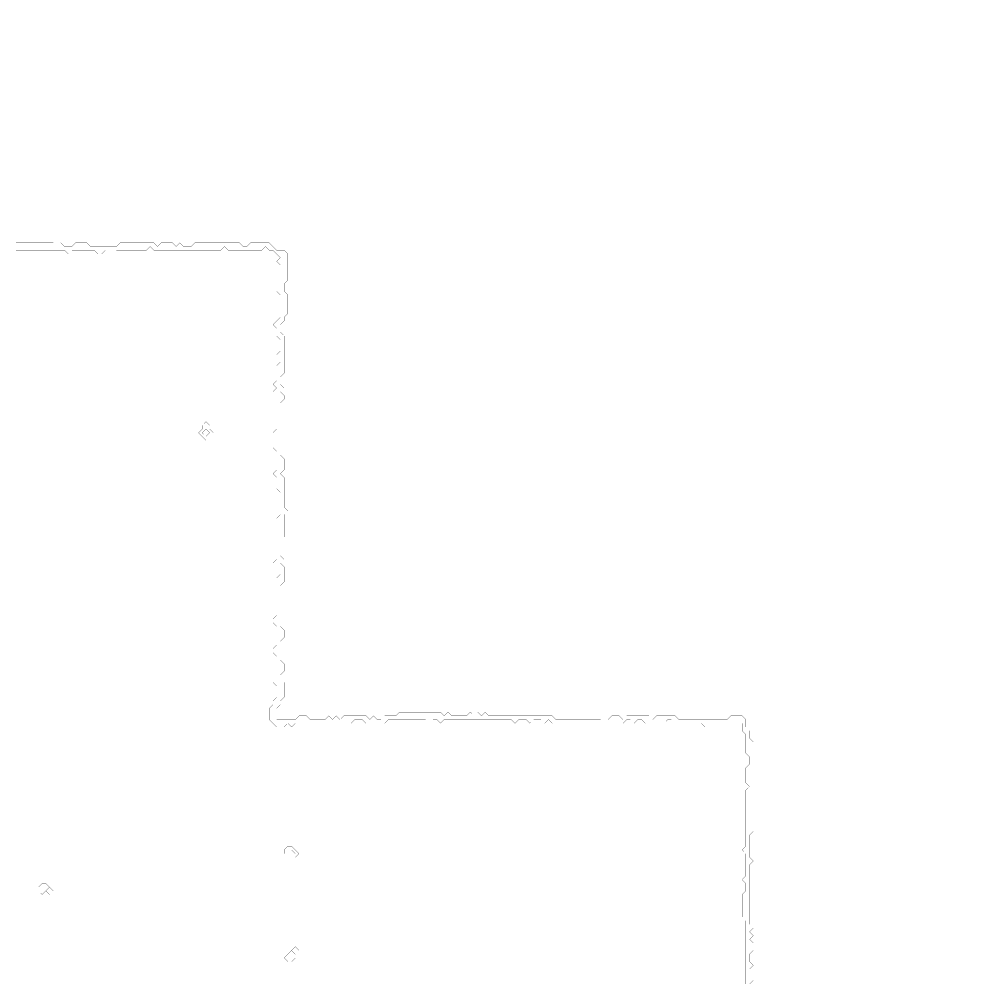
# Model space of a CAD drawing. Header units: metres. Extents: x 0 to 4862, y -4862 to 0.
# Drawn here: x 2415 to 4862, y -2456 to 0 of the extents above; entities that cross this region are included whole.
import ezdxf

# ---------------------------------------------------------------- set-up
doc = ezdxf.new("R2010")
doc.units = ezdxf.units.M
doc.layers.add('conductor', color=1, linetype='Continuous')
doc.layers.add('substrate', color=5, linetype='Continuous')

msp = doc.modelspace()

# ---------------------------------------------------------------- linework, layer by layer
at = {"layer": 'conductor', "const_width": 0.5}
msp.add_lwpolyline([(4271.6, -2464), (4271.6, -2454.5), (4271.6, -2445), (4271.6, -2435.5), (4271.6, -2426), (4271.6, -2416.5), (4271.6, -2407), (4271.6, -2397.4), (4271.6, -2387.9), (4271.6, -2378.4), (4271.6, -2368.9), (4271.6, -2359.4), (4271.6, -2349.9), (4271.6, -2340.4), (4271.6, -2330.8), (4271.6, -2321.3), (4271.6, -2311.8), (4271.6, -2302.3), (4262.1, -2292.8), (4262.1, -2283.3), (4262.1, -2273.8), (4262.1, -2264.3), (4262.1, -2254.7), (4262.1, -2245.2), (4262.1, -2235.7), (4271.6, -2226.2), (4271.6, -2216.7), (4271.6, -2207.2), (4262.1, -2197.7), (4271.6, -2188.1), (4271.6, -2178.6), (4271.6, -2169.1), (4271.6, -2159.6), (4271.6, -2150.1), (4271.6, -2140.6), (4271.6, -2131.1), (4262.1, -2121.5), (4271.6, -2112), (4271.6, -2102.5), (4271.6, -2093), (4271.6, -2083.5), (4271.6, -2074), (4271.6, -2064.5), (4271.6, -2055), (4271.6, -2045.4), (4271.6, -2035.9), (4271.6, -2026.4), (4271.6, -2016.9), (4271.6, -2007.4), (4271.6, -1997.9), (4271.6, -1988.4), (4271.6, -1978.8), (4271.6, -1969.3), (4281.2, -1959.8), (4271.6, -1950.3), (4271.6, -1940.8), (4271.6, -1931.3), (4271.6, -1921.8), (4271.6, -1912.2), (4281.2, -1902.7), (4281.2, -1893.2), (4281.2, -1883.7), (4271.6, -1874.2), (4271.6, -1864.7), (4271.6, -1855.2), (4271.6, -1845.7), (4271.6, -1836.1), (4271.6, -1826.6), (4262.1, -1817.1), (4262.1, -1807.6), (4262.1, -1798.1), (4252.6, -1798.1), (4243.1, -1798.1), (4233.6, -1798.1), (4224.1, -1798.1), (4214.6, -1807.6), (4205, -1807.6), (4195.5, -1807.6), (4186, -1807.6), (4176.5, -1807.6), (4167, -1807.6), (4157.5, -1798.1), (4148, -1798.1), (4138.4, -1798.1), (4128.9, -1798.1), (4119.4, -1798.1), (4109.9, -1798.1), (4100.4, -1798.1), (4090.9, -1798.1), (4081.4, -1788.6), (4071.9, -1788.6), (4062.3, -1798.1), (4052.8, -1798.1), (4043.3, -1798.1), (4033.8, -1798.1), (4024.3, -1798.1), (4014.8, -1798.1), (4005.3, -1788.6), (3995.7, -1788.6), (3986.2, -1798.1), (3976.7, -1788.6), (3967.2, -1788.6), (3957.7, -1798.1), (3948.2, -1798.1), (3938.7, -1798.1), (3929.1, -1798.1), (3919.6, -1798.1), (3910.1, -1798.1), (3900.6, -1798.1), (3891.1, -1798.1), (3881.6, -1798.1), (3872.1, -1798.1), (3862.6, -1798.1), (3853, -1798.1), (3843.5, -1798.1), (3834, -1798.1), (3824.5, -1798.1), (3815, -1798.1), (3805.5, -1798.1), (3796, -1798.1), (3786.4, -1798.1), (3776.9, -1798.1), (3767.4, -1788.6), (3757.9, -1798.1), (3748.4, -1788.6), (3738.9, -1788.6), (3729.4, -1788.6), (3719.8, -1798.1), (3710.3, -1788.6), (3700.8, -1788.6), (3691.3, -1788.6), (3681.8, -1798.1), (3672.3, -1788.6), (3662.8, -1788.6), (3653.2, -1788.6), (3643.7, -1788.6), (3634.2, -1788.6), (3624.7, -1788.6), (3615.2, -1788.6), (3605.7, -1788.6), (3596.2, -1788.6), (3586.7, -1788.6), (3577.1, -1788.6), (3567.6, -1788.6), (3558.1, -1788.6), (3548.6, -1788.6), (3539.1, -1788.6), (3529.6, -1788.6), (3520.1, -1788.6), (3510.5, -1788.6), (3501, -1788.6), (3491.5, -1798.1), (3482, -1788.6), (3472.5, -1788.6), (3463, -1779.1), (3453.5, -1788.6), (3443.9, -1788.6), (3434.4, -1788.6), (3424.9, -1788.6), (3415.4, -1788.6), (3405.9, -1788.6), (3396.4, -1788.6), (3386.9, -1788.6), (3377.4, -1788.6), (3367.8, -1788.6), (3358.3, -1788.6), (3348.8, -1798.1), (3339.3, -1798.1), (3329.8, -1798.1), (3320.3, -1798.1), (3310.8, -1798.1), (3301.2, -1798.1), (3291.7, -1788.6), (3282.2, -1788.6), (3272.7, -1788.6), (3263.2, -1798.1), (3253.7, -1798.1), (3244.2, -1798.1), (3234.6, -1798.1), (3225.1, -1798.1), (3215.6, -1798.1), (3206.1, -1798.1), (3196.6, -1798.1), (3187.1, -1798.1), (3177.6, -1798.1), (3168.1, -1798.1), (3158.5, -1798.1), (3149, -1798.1), (3139.5, -1798.1), (3130, -1798.1), (3120.5, -1798.1), (3111, -1807.6), (3101.5, -1798.1), (3091.9, -1807.6), (3082.4, -1807.6), (3072.9, -1807.6), (3063.4, -1798.1), (3053.9, -1788.6), (3053.9, -1779.1), (3053.9, -1769.5), (3053.9, -1760), (3063.4, -1750.5), (3063.4, -1741), (3072.9, -1731.5), (3072.9, -1722), (3072.9, -1712.5), (3072.9, -1702.9), (3063.4, -1693.4), (3063.4, -1683.9), (3072.9, -1674.4), (3072.9, -1664.9), (3072.9, -1655.4), (3072.9, -1645.9), (3072.9, -1636.4), (3072.9, -1626.8), (3063.4, -1617.3), (3063.4, -1607.8), (3072.9, -1598.3), (3072.9, -1588.8), (3072.9, -1579.3), (3072.9, -1569.8), (3072.9, -1560.2), (3072.9, -1550.7), (3063.4, -1541.2), (3063.4, -1531.7), (3072.9, -1522.2), (3072.9, -1512.7), (3063.4, -1503.2), (3063.4, -1493.6), (3063.4, -1484.1), (3063.4, -1474.6), (3063.4, -1465.1), (3063.4, -1455.6), (3072.9, -1446.1), (3072.9, -1436.6), (3072.9, -1427.1), (3082.4, -1417.5), (3082.4, -1408), (3072.9, -1398.5), (3063.4, -1389), (3072.9, -1379.5), (3072.9, -1370), (3072.9, -1360.5), (3072.9, -1350.9), (3072.9, -1341.4), (3072.9, -1331.9), (3072.9, -1322.4), (3072.9, -1312.9), (3072.9, -1303.4), (3072.9, -1293.9), (3072.9, -1284.3), (3072.9, -1274.8), (3082.4, -1265.3), (3082.4, -1255.8), (3082.4, -1246.3), (3082.4, -1236.8), (3082.4, -1227.3), (3082.4, -1217.8), (3082.4, -1208.2), (3072.9, -1198.7), (3072.9, -1189.2), (3072.9, -1179.7), (3072.9, -1170.2), (3063.4, -1160.7), (3072.9, -1151.2), (3072.9, -1141.6), (3072.9, -1132.1), (3072.9, -1122.6), (3072.9, -1113.1), (3072.9, -1103.6), (3063.4, -1094.1), (3063.4, -1084.6), (3063.4, -1075), (3063.4, -1065.5), (3063.4, -1056), (3072.9, -1046.5), (3072.9, -1037), (3072.9, -1027.5), (3072.9, -1018), (3072.9, -1008.4), (3072.9, -998.9), (3072.9, -989.4), (3072.9, -979.9), (3072.9, -970.4), (3072.9, -960.9), (3063.4, -951.4), (3072.9, -941.9), (3063.4, -932.3), (3072.9, -922.8), (3072.9, -913.3), (3072.9, -903.8), (3072.9, -894.3), (3072.9, -884.8), (3082.4, -875.3), (3082.4, -865.7), (3072.9, -856.2), (3082.4, -846.7), (3082.4, -837.2), (3082.4, -827.7), (3082.4, -818.2), (3072.9, -808.7), (3072.9, -799.1), (3072.9, -789.6), (3063.4, -780.1), (3072.9, -770.6), (3082.4, -761.1), (3082.4, -751.6), (3082.4, -742.1), (3082.4, -732.6), (3082.4, -723), (3082.4, -713.5), (3082.4, -704), (3072.9, -694.5), (3072.9, -685), (3082.4, -675.5), (3082.4, -666), (3082.4, -656.4), (3082.4, -646.9), (3082.4, -637.4), (3082.4, -627.9), (3072.9, -618.4), (3082.4, -608.9), (3072.9, -599.4), (3063.4, -589.8), (3053.9, -589.8), (3044.4, -580.3), (3034.9, -589.8), (3025.3, -589.8), (3015.8, -589.8), (3006.3, -589.8), (2996.8, -589.8), (2987.3, -589.8), (2977.8, -589.8), (2968.3, -589.8), (2958.8, -589.8), (2949.2, -589.8), (2939.7, -580.3), (2930.2, -589.8), (2920.7, -589.8), (2911.2, -589.8), (2901.7, -589.8), (2892.2, -589.8), (2882.6, -589.8), (2873.1, -589.8), (2863.6, -589.8), (2854.1, -589.8), (2844.6, -589.8), (2835.1, -589.8), (2825.6, -589.8), (2816, -589.8), (2806.5, -589.8), (2797, -589.8), (2787.5, -589.8), (2778, -589.8), (2768.5, -589.8), (2759, -589.8), (2749.5, -580.3), (2739.9, -589.8), (2730.4, -589.8), (2720.9, -589.8), (2711.4, -589.8), (2701.9, -589.8), (2692.4, -589.8), (2682.9, -589.8), (2673.3, -589.8), (2663.8, -589.8), (2654.3, -599.4), (2644.8, -599.4), (2635.3, -589.8), (2625.8, -599.4), (2616.3, -599.4), (2606.7, -589.8), (2597.2, -589.8), (2587.7, -589.8), (2578.2, -589.8), (2568.7, -589.8), (2559.2, -589.8), (2549.7, -589.8), (2540.2, -599.4), (2530.6, -589.8), (2521.1, -589.8), (2511.6, -589.8), (2502.1, -589.8), (2492.6, -589.8), (2483.1, -589.8), (2473.6, -589.8), (2464, -589.8), (2454.5, -589.8), (2445, -589.8), (2435.5, -589.8), (2426, -589.8), (2416.5, -589.8), (2407, -589.8)], dxfattribs=at)
for points in [[(2882.6, -1037), (2892.2, -1027.5), (2901.7, -1037), (2901.7, -1046.5), (2911.2, -1056), (2901.7, -1065.5), (2892.2, -1075), (2882.6, -1065.5), (2873.1, -1056), (2882.6, -1046.5)], [(3091.9, -2121.5), (3101.5, -2112), (3111, -2112), (3120.5, -2121.5), (3130, -2131.1), (3120.5, -2140.6), (3111, -2140.6), (3101.5, -2140.6), (3091.9, -2131.1)], [(2464, -2216.7), (2473.6, -2207.2), (2483.1, -2207.2), (2492.6, -2216.7), (2483.1, -2226.2), (2473.6, -2235.7), (2464, -2226.2)], [(2483.1, -2226.2), (2492.6, -2216.7), (2502.1, -2226.2), (2492.6, -2235.7)], [(3101.5, -2387.9), (3111, -2378.4), (3120.5, -2387.9), (3120.5, -2397.4), (3111, -2407), (3101.5, -2407), (3091.9, -2397.4)], [(3111, -2378.4), (3120.5, -2368.9), (3130, -2378.4), (3120.5, -2387.9)]]:
    msp.add_lwpolyline(points, close=True, dxfattribs=at)
at = {"layer": 'substrate', "const_width": 0.5}
for points in [[(4861.5, -2464), (4861.5, -2454.5), (4861.5, -2445), (4861.5, -2435.5), (4861.5, -2426), (4861.5, -2416.5), (4861.5, -2407), (4861.5, -2397.4), (4861.5, -2387.9), (4861.5, -2378.4), (4861.5, -2368.9), (4861.5, -2359.4), (4861.5, -2349.9), (4861.5, -2340.4), (4861.5, -2330.8), (4861.5, -2321.3), (4861.5, -2311.8), (4861.5, -2302.3), (4861.5, -2292.8), (4861.5, -2283.3), (4861.5, -2273.8), (4861.5, -2264.3), (4861.5, -2254.7), (4861.5, -2245.2), (4861.5, -2235.7), (4861.5, -2226.2), (4861.5, -2216.7), (4861.5, -2207.2), (4861.5, -2197.7), (4861.5, -2188.1), (4861.5, -2178.6), (4861.5, -2169.1), (4861.5, -2159.6), (4861.5, -2150.1), (4861.5, -2140.6), (4861.5, -2131.1), (4861.5, -2121.5), (4861.5, -2112), (4861.5, -2102.5), (4861.5, -2093), (4861.5, -2083.5), (4861.5, -2074), (4861.5, -2064.5), (4861.5, -2055), (4861.5, -2045.4), (4861.5, -2035.9), (4861.5, -2026.4), (4861.5, -2016.9), (4861.5, -2007.4), (4861.5, -1997.9), (4861.5, -1988.4), (4861.5, -1978.8), (4861.5, -1969.3), (4861.5, -1959.8), (4861.5, -1950.3), (4861.5, -1940.8), (4861.5, -1931.3), (4861.5, -1921.8), (4861.5, -1912.2), (4861.5, -1902.7), (4861.5, -1893.2), (4861.5, -1883.7), (4861.5, -1874.2), (4861.5, -1864.7), (4861.5, -1855.2), (4861.5, -1845.7), (4861.5, -1836.1), (4861.5, -1826.6), (4861.5, -1817.1), (4861.5, -1807.6), (4861.5, -1798.1), (4861.5, -1788.6), (4861.5, -1779.1), (4861.5, -1769.5), (4861.5, -1760), (4861.5, -1750.5), (4861.5, -1741), (4861.5, -1731.5), (4861.5, -1722), (4861.5, -1712.5), (4861.5, -1702.9), (4861.5, -1693.4), (4861.5, -1683.9), (4861.5, -1674.4), (4861.5, -1664.9), (4861.5, -1655.4), (4861.5, -1645.9), (4861.5, -1636.4), (4861.5, -1626.8), (4861.5, -1617.3), (4861.5, -1607.8), (4861.5, -1598.3), (4861.5, -1588.8), (4861.5, -1579.3), (4861.5, -1569.8), (4861.5, -1560.2), (4861.5, -1550.7), (4861.5, -1541.2), (4861.5, -1531.7), (4861.5, -1522.2), (4861.5, -1512.7), (4861.5, -1503.2), (4861.5, -1493.6), (4861.5, -1484.1), (4861.5, -1474.6), (4861.5, -1465.1), (4861.5, -1455.6), (4861.5, -1446.1), (4861.5, -1436.6), (4861.5, -1427.1), (4861.5, -1417.5), (4861.5, -1408), (4861.5, -1398.5), (4861.5, -1389), (4861.5, -1379.5), (4861.5, -1370), (4861.5, -1360.5), (4861.5, -1350.9), (4861.5, -1341.4), (4861.5, -1331.9), (4861.5, -1322.4), (4861.5, -1312.9), (4861.5, -1303.4), (4861.5, -1293.9), (4861.5, -1284.3), (4861.5, -1274.8), (4861.5, -1265.3), (4861.5, -1255.8), (4861.5, -1246.3), (4861.5, -1236.8), (4861.5, -1227.3), (4861.5, -1217.8), (4861.5, -1208.2), (4861.5, -1198.7), (4861.5, -1189.2), (4861.5, -1179.7), (4861.5, -1170.2), (4861.5, -1160.7), (4861.5, -1151.2), (4861.5, -1141.6), (4861.5, -1132.1), (4861.5, -1122.6), (4861.5, -1113.1), (4861.5, -1103.6), (4861.5, -1094.1), (4861.5, -1084.6), (4861.5, -1075), (4861.5, -1065.5), (4861.5, -1056), (4861.5, -1046.5), (4861.5, -1037), (4861.5, -1027.5), (4861.5, -1018), (4861.5, -1008.4), (4861.5, -998.9), (4861.5, -989.4), (4861.5, -979.9), (4861.5, -970.4), (4861.5, -960.9), (4861.5, -951.4), (4861.5, -941.9), (4861.5, -932.3), (4861.5, -922.8), (4861.5, -913.3), (4861.5, -903.8), (4861.5, -894.3), (4861.5, -884.8), (4861.5, -875.3), (4861.5, -865.7), (4861.5, -856.2), (4861.5, -846.7), (4861.5, -837.2), (4861.5, -827.7), (4861.5, -818.2), (4861.5, -808.7), (4861.5, -799.1), (4861.5, -789.6), (4861.5, -780.1), (4861.5, -770.6), (4861.5, -761.1), (4861.5, -751.6), (4861.5, -742.1), (4861.5, -732.6), (4861.5, -723), (4861.5, -713.5), (4861.5, -704), (4861.5, -694.5), (4861.5, -685), (4861.5, -675.5), (4861.5, -666), (4861.5, -656.4), (4861.5, -646.9), (4861.5, -637.4), (4861.5, -627.9), (4861.5, -618.4), (4861.5, -608.9), (4861.5, -599.4), (4861.5, -589.8), (4861.5, -580.3), (4861.5, -570.8), (4861.5, -561.3), (4861.5, -551.8), (4861.5, -542.3), (4861.5, -532.8), (4861.5, -523.3), (4861.5, -513.7), (4861.5, -504.2), (4861.5, -494.7), (4861.5, -485.2), (4861.5, -475.7), (4861.5, -466.2), (4861.5, -456.7), (4861.5, -447.1), (4861.5, -437.6), (4861.5, -428.1), (4861.5, -418.6), (4861.5, -409.1), (4861.5, -399.6), (4861.5, -390.1), (4861.5, -380.5), (4861.5, -371), (4861.5, -361.5), (4861.5, -352), (4861.5, -342.5), (4861.5, -333), (4861.5, -323.5), (4861.5, -314), (4861.5, -304.4), (4861.5, -294.9), (4861.5, -285.4), (4861.5, -275.9), (4861.5, -266.4), (4861.5, -256.9), (4861.5, -247.4), (4861.5, -237.8), (4861.5, -228.3), (4861.5, -218.8), (4861.5, -209.3), (4861.5, -199.8), (4861.5, -190.3), (4861.5, -180.8), (4861.5, -171.2), (4861.5, -161.7), (4861.5, -152.2), (4861.5, -142.7), (4861.5, -133.2), (4861.5, -123.7), (4861.5, -114.2), (4861.5, -104.7), (4861.5, -95.1), (4861.5, -85.6), (4861.5, -76.1), (4861.5, -66.6), (4861.5, -57.1), (4861.5, -47.6), (4861.5, -38.1), (4861.5, -28.5), (4861.5, -19), (4861.5, -9.5), (4861.5, 0), (4852, 0), (4842.5, 0), (4832.9, 0), (4823.4, 0), (4813.9, 0), (4804.4, 0), (4794.9, 0), (4785.4, 0), (4775.9, 0), (4766.3, 0), (4756.8, 0), (4747.3, 0), (4737.8, 0), (4728.3, 0), (4718.8, 0), (4709.3, 0), (4699.8, 0), (4690.2, 0), (4680.7, 0), (4671.2, 0), (4661.7, 0), (4652.2, 0), (4642.7, 0), (4633.2, 0), (4623.6, 0), (4614.1, 0), (4604.6, 0), (4595.1, 0), (4585.6, 0), (4576.1, 0), (4566.6, 0), (4557, 0), (4547.5, 0), (4538, 0), (4528.5, 0), (4519, 0), (4509.5, 0), (4500, 0), (4490.5, 0), (4480.9, 0), (4471.4, 0), (4461.9, 0), (4452.4, 0), (4442.9, 0), (4433.4, 0), (4423.9, 0), (4414.3, 0), (4404.8, 0), (4395.3, 0), (4385.8, 0), (4376.3, 0), (4366.8, 0), (4357.3, 0), (4347.7, 0), (4338.2, 0), (4328.7, 0), (4319.2, 0), (4309.7, 0), (4300.2, 0), (4290.7, 0), (4281.2, 0), (4271.6, 0), (4262.1, 0), (4252.6, 0), (4243.1, 0), (4233.6, 0), (4224.1, 0), (4214.6, 0), (4205, 0), (4195.5, 0), (4186, 0), (4176.5, 0), (4167, 0), (4157.5, 0), (4148, 0), (4138.4, 0), (4128.9, 0), (4119.4, 0), (4109.9, 0), (4100.4, 0), (4090.9, 0), (4081.4, 0), (4071.9, 0), (4062.3, 0), (4052.8, 0), (4043.3, 0), (4033.8, 0), (4024.3, 0), (4014.8, 0), (4005.3, 0), (3995.7, 0), (3986.2, 0), (3976.7, 0), (3967.2, 0), (3957.7, 0), (3948.2, 0), (3938.7, 0), (3929.1, 0), (3919.6, 0), (3910.1, 0), (3900.6, 0), (3891.1, 0), (3881.6, 0), (3872.1, 0), (3862.6, 0), (3853, 0), (3843.5, 0), (3834, 0), (3824.5, 0), (3815, 0), (3805.5, 0), (3796, 0), (3786.4, 0), (3776.9, 0), (3767.4, 0), (3757.9, 0), (3748.4, 0), (3738.9, 0), (3729.4, 0), (3719.8, 0), (3710.3, 0), (3700.8, 0), (3691.3, 0), (3681.8, 0), (3672.3, 0), (3662.8, 0), (3653.2, 0), (3643.7, 0), (3634.2, 0), (3624.7, 0), (3615.2, 0), (3605.7, 0), (3596.2, 0), (3586.7, 0), (3577.1, 0), (3567.6, 0), (3558.1, 0), (3548.6, 0), (3539.1, 0), (3529.6, 0), (3520.1, 0), (3510.5, 0), (3501, 0), (3491.5, 0), (3482, 0), (3472.5, 0), (3463, 0), (3453.5, 0), (3443.9, 0), (3434.4, 0), (3424.9, 0), (3415.4, 0), (3405.9, 0), (3396.4, 0), (3386.9, 0), (3377.4, 0), (3367.8, 0), (3358.3, 0), (3348.8, 0), (3339.3, 0), (3329.8, 0), (3320.3, 0), (3310.8, 0), (3301.2, 0), (3291.7, 0), (3282.2, 0), (3272.7, 0), (3263.2, 0), (3253.7, 0), (3244.2, 0), (3234.6, 0), (3225.1, 0), (3215.6, 0), (3206.1, 0), (3196.6, 0), (3187.1, 0), (3177.6, 0), (3168.1, 0), (3158.5, 0), (3149, 0), (3139.5, 0), (3130, 0), (3120.5, 0), (3111, 0), (3101.5, 0), (3091.9, 0), (3082.4, 0), (3072.9, 0), (3063.4, 0), (3053.9, 0), (3044.4, 0), (3034.9, 0), (3025.3, 0), (3015.8, 0), (3006.3, 0), (2996.8, 0), (2987.3, 0), (2977.8, 0), (2968.3, 0), (2958.8, 0), (2949.2, 0), (2939.7, 0), (2930.2, 0), (2920.7, 0), (2911.2, 0), (2901.7, 0), (2892.2, 0), (2882.6, 0), (2873.1, 0), (2863.6, 0), (2854.1, 0), (2844.6, 0), (2835.1, 0), (2825.6, 0), (2816, 0), (2806.5, 0), (2797, 0), (2787.5, 0), (2778, 0), (2768.5, 0), (2759, 0), (2749.5, 0), (2739.9, 0), (2730.4, 0), (2720.9, 0), (2711.4, 0), (2701.9, 0), (2692.4, 0), (2682.9, 0), (2673.3, 0), (2663.8, 0), (2654.3, 0), (2644.8, 0), (2635.3, 0), (2625.8, 0), (2616.3, 0), (2606.7, 0), (2597.2, 0), (2587.7, 0), (2578.2, 0), (2568.7, 0), (2559.2, 0), (2549.7, 0), (2540.2, 0), (2530.6, 0), (2521.1, 0), (2511.6, 0), (2502.1, 0), (2492.6, 0), (2483.1, 0), (2473.6, 0), (2464, 0), (2454.5, 0), (2445, 0), (2435.5, 0), (2426, 0), (2416.5, 0), (2407, 0)], [(2407, -570.8), (2416.5, -570.8), (2426, -570.8), (2435.5, -570.8), (2445, -570.8), (2454.5, -570.8), (2464, -570.8), (2473.6, -570.8), (2483.1, -570.8), (2492.6, -570.8), (2502.1, -570.8), (2511.6, -580.3), (2521.1, -570.8), (2530.6, -580.3), (2540.2, -580.3), (2549.7, -580.3), (2559.2, -570.8), (2568.7, -570.8), (2578.2, -570.8), (2587.7, -570.8), (2597.2, -580.3), (2606.7, -580.3), (2616.3, -580.3), (2625.8, -580.3), (2635.3, -580.3), (2644.8, -580.3), (2654.3, -580.3), (2663.8, -580.3), (2673.3, -570.8), (2682.9, -570.8), (2692.4, -570.8), (2701.9, -570.8), (2711.4, -570.8), (2720.9, -570.8), (2730.4, -570.8), (2739.9, -570.8), (2749.5, -570.8), (2759, -570.8), (2768.5, -580.3), (2778, -570.8), (2787.5, -570.8), (2797, -570.8), (2806.5, -570.8), (2816, -580.3), (2825.6, -570.8), (2835.1, -580.3), (2844.6, -580.3), (2854.1, -580.3), (2863.6, -570.8), (2873.1, -570.8), (2882.6, -570.8), (2892.2, -570.8), (2901.7, -570.8), (2911.2, -570.8), (2920.7, -570.8), (2930.2, -570.8), (2939.7, -570.8), (2949.2, -570.8), (2958.8, -570.8), (2968.3, -570.8), (2977.8, -570.8), (2987.3, -580.3), (2996.8, -580.3), (3006.3, -570.8), (3015.8, -570.8), (3025.3, -570.8), (3034.9, -570.8), (3044.4, -570.8), (3053.9, -570.8), (3063.4, -580.3), (3072.9, -589.8), (3082.4, -589.8), (3091.9, -589.8), (3101.5, -599.4), (3101.5, -608.9), (3101.5, -618.4), (3101.5, -627.9), (3101.5, -637.4), (3101.5, -646.9), (3101.5, -656.4), (3101.5, -666), (3091.9, -675.5), (3091.9, -685), (3091.9, -694.5), (3101.5, -704), (3101.5, -713.5), (3101.5, -723), (3101.5, -732.6), (3101.5, -742.1), (3101.5, -751.6), (3091.9, -761.1), (3091.9, -770.6), (3082.4, -780.1), (3082.4, -789.6), (3082.4, -799.1), (3091.9, -808.7), (3091.9, -818.2), (3091.9, -827.7), (3091.9, -837.2), (3091.9, -846.7), (3091.9, -856.2), (3091.9, -865.7), (3091.9, -875.3), (3091.9, -884.8), (3091.9, -894.3), (3091.9, -903.8), (3082.4, -913.3), (3082.4, -922.8), (3082.4, -932.3), (3091.9, -941.9), (3082.4, -951.4), (3091.9, -960.9), (3091.9, -970.4), (3082.4, -979.9), (3082.4, -989.4), (3082.4, -998.9), (3082.4, -1008.4), (3082.4, -1018), (3082.4, -1027.5), (3082.4, -1037), (3082.4, -1046.5), (3082.4, -1056), (3082.4, -1065.5), (3082.4, -1075), (3082.4, -1084.6), (3082.4, -1094.1), (3082.4, -1103.6), (3082.4, -1113.1), (3091.9, -1122.6), (3091.9, -1132.1), (3091.9, -1141.6), (3091.9, -1151.2), (3082.4, -1160.7), (3091.9, -1170.2), (3091.9, -1179.7), (3091.9, -1189.2), (3091.9, -1198.7), (3091.9, -1208.2), (3091.9, -1217.8), (3091.9, -1227.3), (3091.9, -1236.8), (3091.9, -1246.3), (3101.5, -1255.8), (3091.9, -1265.3), (3091.9, -1274.8), (3091.9, -1284.3), (3091.9, -1293.9), (3091.9, -1303.4), (3091.9, -1312.9), (3091.9, -1322.4), (3082.4, -1331.9), (3082.4, -1341.4), (3082.4, -1350.9), (3082.4, -1360.5), (3082.4, -1370), (3091.9, -1379.5), (3082.4, -1389), (3091.9, -1398.5), (3091.9, -1408), (3091.9, -1417.5), (3091.9, -1427.1), (3091.9, -1436.6), (3082.4, -1446.1), (3082.4, -1455.6), (3082.4, -1465.1), (3082.4, -1474.6), (3082.4, -1484.1), (3082.4, -1493.6), (3082.4, -1503.2), (3082.4, -1512.7), (3082.4, -1522.2), (3082.4, -1531.7), (3082.4, -1541.2), (3082.4, -1550.7), (3091.9, -1560.2), (3091.9, -1569.8), (3091.9, -1579.3), (3082.4, -1588.8), (3082.4, -1598.3), (3082.4, -1607.8), (3082.4, -1617.3), (3082.4, -1626.8), (3082.4, -1636.4), (3091.9, -1645.9), (3091.9, -1655.4), (3091.9, -1664.9), (3082.4, -1674.4), (3082.4, -1683.9), (3091.9, -1693.4), (3091.9, -1702.9), (3091.9, -1712.5), (3091.9, -1722), (3091.9, -1731.5), (3082.4, -1741), (3082.4, -1750.5), (3072.9, -1760), (3072.9, -1769.5), (3072.9, -1779.1), (3072.9, -1788.6), (3082.4, -1788.6), (3091.9, -1788.6), (3101.5, -1788.6), (3111, -1788.6), (3120.5, -1788.6), (3130, -1779.1), (3139.5, -1779.1), (3149, -1779.1), (3158.5, -1788.6), (3168.1, -1788.6), (3177.6, -1788.6), (3187.1, -1788.6), (3196.6, -1788.6), (3206.1, -1779.1), (3215.6, -1788.6), (3225.1, -1779.1), (3234.6, -1788.6), (3244.2, -1779.1), (3253.7, -1779.1), (3263.2, -1779.1), (3272.7, -1779.1), (3282.2, -1779.1), (3291.7, -1779.1), (3301.2, -1779.1), (3310.8, -1788.6), (3320.3, -1779.1), (3329.8, -1788.6), (3339.3, -1788.6), (3348.8, -1779.1), (3358.3, -1779.1), (3367.8, -1779.1), (3377.4, -1779.1), (3386.9, -1769.5), (3396.4, -1769.5), (3405.9, -1769.5), (3415.4, -1769.5), (3424.9, -1769.5), (3434.4, -1769.5), (3443.9, -1769.5), (3453.5, -1769.5), (3463, -1769.5), (3472.5, -1769.5), (3482, -1769.5), (3491.5, -1769.5), (3501, -1779.1), (3510.5, -1769.5), (3520.1, -1779.1), (3529.6, -1779.1), (3539.1, -1779.1), (3548.6, -1779.1), (3558.1, -1779.1), (3567.6, -1769.5), (3577.1, -1779.1), (3586.7, -1769.5), (3596.2, -1779.1), (3605.7, -1769.5), (3615.2, -1779.1), (3624.7, -1779.1), (3634.2, -1779.1), (3643.7, -1779.1), (3653.2, -1779.1), (3662.8, -1779.1), (3672.3, -1779.1), (3681.8, -1779.1), (3691.3, -1779.1), (3700.8, -1779.1), (3710.3, -1779.1), (3719.8, -1779.1), (3729.4, -1779.1), (3738.9, -1779.1), (3748.4, -1779.1), (3757.9, -1779.1), (3767.4, -1779.1), (3776.9, -1779.1), (3786.4, -1788.6), (3796, -1788.6), (3805.5, -1788.6), (3815, -1788.6), (3824.5, -1788.6), (3834, -1788.6), (3843.5, -1788.6), (3853, -1788.6), (3862.6, -1788.6), (3872.1, -1788.6), (3881.6, -1788.6), (3891.1, -1788.6), (3900.6, -1788.6), (3910.1, -1779.1), (3919.6, -1788.6), (3929.1, -1779.1), (3938.7, -1779.1), (3948.2, -1779.1), (3957.7, -1788.6), (3967.2, -1779.1), (3976.7, -1779.1), (3986.2, -1779.1), (3995.7, -1779.1), (4005.3, -1779.1), (4014.8, -1779.1), (4024.3, -1779.1), (4033.8, -1788.6), (4043.3, -1779.1), (4052.8, -1779.1), (4062.3, -1779.1), (4071.9, -1779.1), (4081.4, -1779.1), (4090.9, -1779.1), (4100.4, -1788.6), (4109.9, -1788.6), (4119.4, -1788.6), (4128.9, -1788.6), (4138.4, -1788.6), (4148, -1788.6), (4157.5, -1788.6), (4167, -1788.6), (4176.5, -1788.6), (4186, -1788.6), (4195.5, -1788.6), (4205, -1788.6), (4214.6, -1788.6), (4224.1, -1788.6), (4233.6, -1779.1), (4243.1, -1779.1), (4252.6, -1779.1), (4262.1, -1779.1), (4271.6, -1788.6), (4271.6, -1798.1), (4271.6, -1807.6), (4281.2, -1817.1), (4281.2, -1826.6), (4281.2, -1836.1), (4290.7, -1845.7), (4290.7, -1855.2), (4290.7, -1864.7), (4290.7, -1874.2), (4290.7, -1883.7), (4300.2, -1893.2), (4290.7, -1902.7), (4290.7, -1912.2), (4290.7, -1921.8), (4290.7, -1931.3), (4290.7, -1940.8), (4290.7, -1950.3), (4290.7, -1959.8), (4290.7, -1969.3), (4290.7, -1978.8), (4290.7, -1988.4), (4290.7, -1997.9), (4290.7, -2007.4), (4290.7, -2016.9), (4290.7, -2026.4), (4290.7, -2035.9), (4290.7, -2045.4), (4290.7, -2055), (4290.7, -2064.5), (4290.7, -2074), (4281.2, -2083.5), (4281.2, -2093), (4281.2, -2102.5), (4281.2, -2112), (4281.2, -2121.5), (4281.2, -2131.1), (4281.2, -2140.6), (4290.7, -2150.1), (4281.2, -2159.6), (4281.2, -2169.1), (4281.2, -2178.6), (4281.2, -2188.1), (4281.2, -2197.7), (4281.2, -2207.2), (4281.2, -2216.7), (4281.2, -2226.2), (4281.2, -2235.7), (4281.2, -2245.2), (4281.2, -2254.7), (4281.2, -2264.3), (4281.2, -2273.8), (4281.2, -2283.3), (4281.2, -2292.8), (4281.2, -2302.3), (4281.2, -2311.8), (4290.7, -2321.3), (4281.2, -2330.8), (4290.7, -2340.4), (4281.2, -2349.9), (4290.7, -2359.4), (4290.7, -2368.9), (4290.7, -2378.4), (4281.2, -2387.9), (4281.2, -2397.4), (4281.2, -2407), (4290.7, -2416.5), (4281.2, -2426), (4290.7, -2435.5), (4290.7, -2445), (4290.7, -2454.5), (4281.2, -2464)]]:
    msp.add_lwpolyline(points, dxfattribs=at)
for points in [[(2892.2, -1046.5), (2882.6, -1056), (2892.2, -1065.5), (2901.7, -1056)], [(3111, -2121.5), (3101.5, -2131.1), (3111, -2131.1), (3120.5, -2131.1)], [(3120.5, -2378.4)]]:
    msp.add_lwpolyline(points, close=True, dxfattribs=at)

doc.saveas('drawing.dxf')
